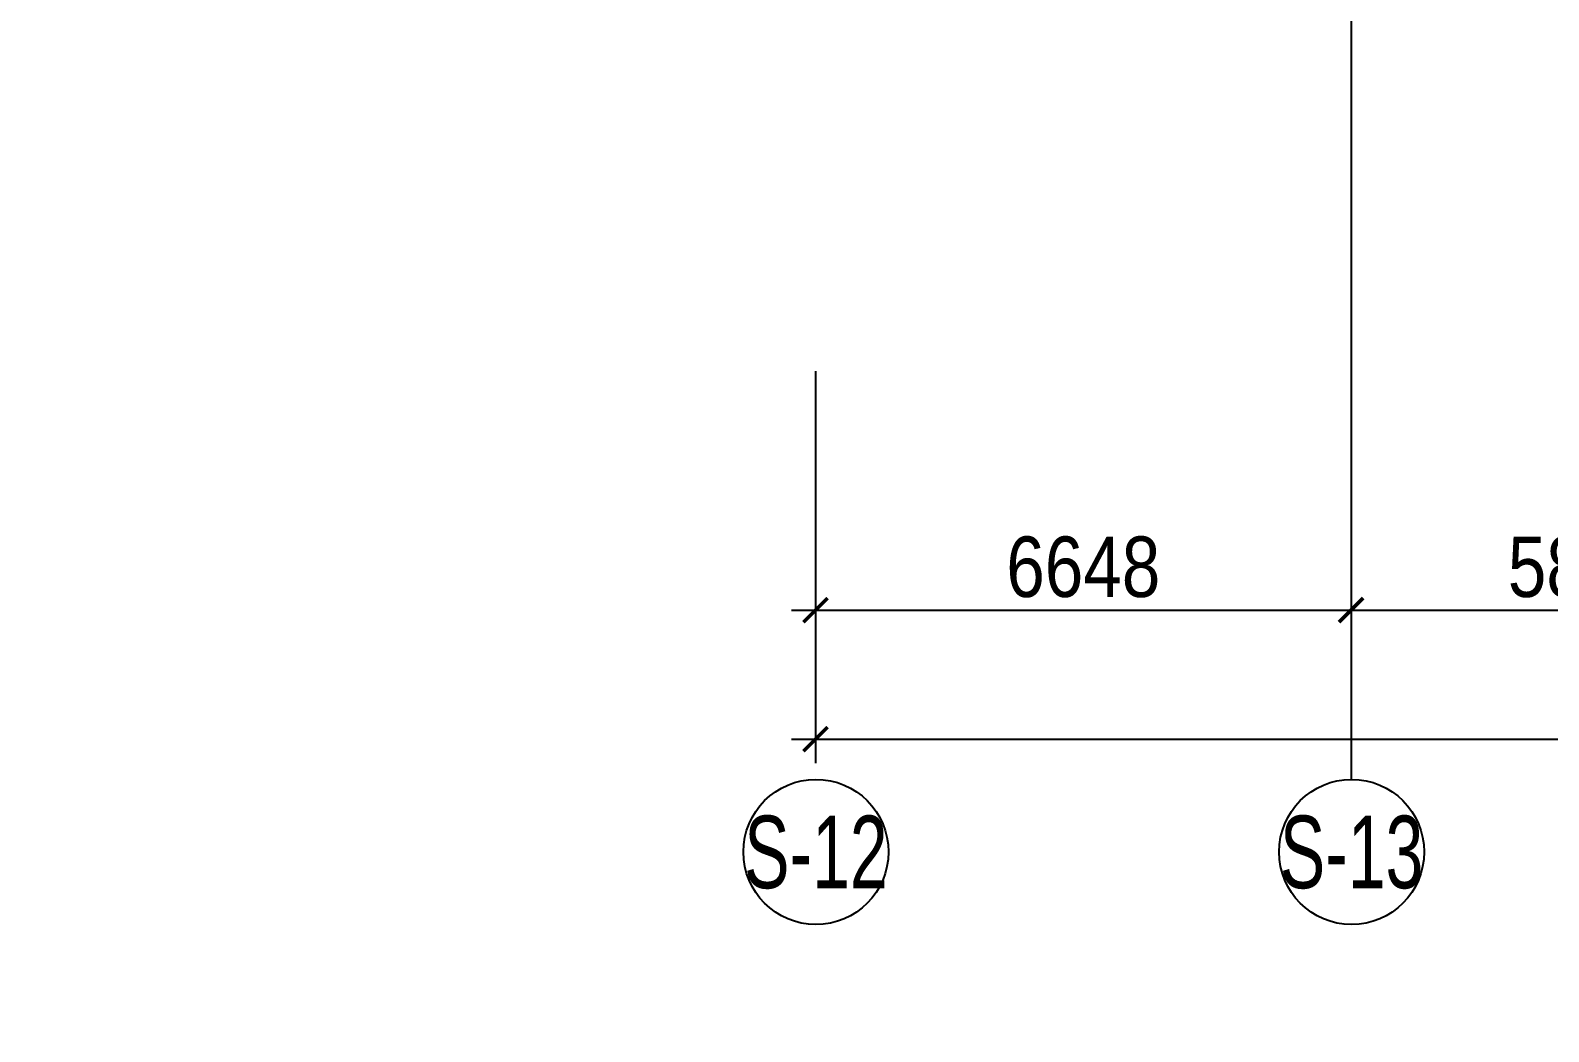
# Model space of a CAD drawing. Header units: millimetres. Extents: x -361699137 to 361252145, y -356478932 to 356523199.
# Drawn here: x -61914 to -43073, y -7588 to 4832 of the extents above; entities that cross this region are included whole.
import ezdxf
from ezdxf.enums import TextEntityAlignment as Align

# ---------------------------------------------------------------- set-up
doc = ezdxf.new("R2010")
doc.units = ezdxf.units.MM
doc.header["$LTSCALE"] = 100
doc.header["$MEASUREMENT"] = 0
for name, color, linetype in [('A-ANNO-ROOM', 50, 'Continuous'), ('AUDIT_I_220807103235-17', 50, 'Continuous'), ('KC', 5, 'Continuous'), ('Xref_ST_MBDV Cot vach 30.7.2022|Xref_ST_MBDV Cot vach 30.7.2022|Xref_ST_MBDV Cot vach 30.7.2022|Xref_ST_MBDV Cot vach 30.7.2022|A-GRID-SYM', 50, 'Continuous')]:
    doc.layers.add(name, color=color, linetype=linetype)
doc.layers.add('dien tich thong thuy', color=3, linetype='Continuous', plot=False)
doc.styles.add('220126_HDN_HBA typical plan$0$211210_HDN_HBA_TYPICAL PLAN CORE OPT 1$0$HBA-Text', font='GOTHIC.TTF')
doc.styles.add('Arial Narrow', font='ARIALN.TTF')
doc.styles.add('HBA-Text', font='GOTHIC.TTF')
doc.dimstyles.new('CCU_1-300', dxfattribs={"dimscale": 300, "dimtxt": 2.5, "dimasz": 1, "dimexe": 1, "dimexo": 2, "dimgap": 0.5, "dimtad": 1, "dimdec": 0, "dimdsep": 46, "dimtxsty": 'Arial Narrow', "dimblk": 'ARCHTICK', "dimcen": -1, "dimdle": 1, "dimclrd": 256, "dimclre": 256, "dimclrt": 3, "dimadec": 0, "dimazin": 2, "dimtfac": 0.1, "dimtdec": 0, "dimtix": 1, "dimtmove": 2, "dimatfit": 1, "dimfxl": 1, "dimtvp": 0.833333, "dimtolj": 1, "dimtzin": 12, "dimarcsym": 0})

# ---------------------------------------------------------------- blocks, each defined once
blk = doc.blocks.new('A$C1AAC5519')
at = {"layer": 'A-ANNO-ROOM', "insert": (773, 1217), "char_height": 600, "attachment_point": 2, "rotation": 50.4488, "style": '220126_HDN_HBA typical plan$0$211210_HDN_HBA_TYPICAL PLAN CORE OPT 1$0$HBA-Text'}
blk.add_mtext_dynamic_manual_height_columns('S.B1.', width=722857412.87, gutter_width=9766, heights=[0], dxfattribs=at)
blk = doc.blocks.new('A$C418F5BC8')
at = {"layer": 'A-ANNO-ROOM', "insert": (648, 1091), "char_height": 600, "attachment_point": 2, "rotation": 50.4488, "style": '220126_HDN_HBA typical plan$0$211210_HDN_HBA_TYPICAL PLAN CORE OPT 1$0$HBA-Text'}
blk.add_mtext_dynamic_manual_height_columns('SL-S', width=722857412.87, gutter_width=9766, heights=[0], dxfattribs=at)
blk = doc.blocks.new('A$C2A6C5140')
at = {"layer": 'A-ANNO-ROOM', "insert": (731, 1190, 0), "char_height": 600, "attachment_point": 2, "rotation": 50.4488, "style": '220126_HDN_HBA typical plan$0$211210_HDN_HBA_TYPICAL PLAN CORE OPT 1$0$HBA-Text'}
blk.add_mtext_dynamic_manual_height_columns('2-BR', width=722857412.87, gutter_width=9766, heights=[0], dxfattribs=at)
blk = doc.blocks.new('A$C5388591E')
at = {"layer": 'A-ANNO-ROOM', "insert": (894, 842, 0), "char_height": 600, "attachment_point": 2, "rotation": 1.4065, "style": '220126_HDN_HBA typical plan$0$211210_HDN_HBA_TYPICAL PLAN CORE OPT 1$0$HBA-Text'}
blk.add_mtext_dynamic_manual_height_columns('3-BR', width=722857412.87, gutter_width=9766, heights=[0], dxfattribs=at)
blk = doc.blocks.new('A$C21AF0CCA')
at = {"layer": 'A-ANNO-ROOM', "insert": (1198, 815), "char_height": 600, "attachment_point": 2, "rotation": 0.1054, "style": '220126_HDN_HBA typical plan$0$211210_HDN_HBA_TYPICAL PLAN CORE OPT 1$0$HBA-Text'}
blk.add_mtext_dynamic_manual_height_columns('S.B1P.', width=722857412.87, gutter_width=9766, heights=[0], dxfattribs=at)
blk = doc.blocks.new('_ARCHTICK')
at = {"color": 0, "linetype": 'ByBlock', "const_width": 0.15}
blk.add_lwpolyline([(-0.5, -0.5), (0.5, 0.5)], dxfattribs=at)
blk = doc.blocks.new('*D480')
at = {"layer": 'Defpoints', "color": 0, "transparency": 16777216}
for p in [(90032, -38430), (135879, -38430), (135879, -43593)]:
    blk.add_point(p, dxfattribs=at)
at = {"layer": 'KC', "lineweight": -2, "transparency": 16777216}
for p, q in [((90032, -39030), (90032, -43893)), ((135879, -39030), (135879, -43893)), ((89732, -43593), (136179, -43593))]:
    blk.add_line(p, q, dxfattribs=at)
at = {"layer": 'KC', "lineweight": -2, "transparency": 16777216, "xscale": 300, "yscale": 300, "zscale": 300, "rotation": 180}
blk.add_blockref('_ARCHTICK', (90032, -43593), dxfattribs=at)
at = {"layer": 'KC', "lineweight": -2, "transparency": 16777216, "xscale": 300, "yscale": 300, "zscale": 300}
blk.add_blockref('_ARCHTICK', (135879, -43593), dxfattribs=at)
at = {"layer": 'KC', "color": 3, "transparency": 16777216, "insert": (112955, -43061), "char_height": 750, "attachment_point": 5, "style": 'Arial Narrow'}
blk.add_mtext('\\A1;45848', dxfattribs=at)
blk = doc.blocks.new('*D482')
at = {"layer": 'Defpoints', "color": 0, "transparency": 16777216}
for p in [(90032, -38430), (96679, -38430, 0), (96679, -41993)]:
    blk.add_point(p, dxfattribs=at)
at = {"layer": 'KC', "lineweight": -2, "transparency": 16777216}
for p, q in [((90032, -39030), (90032, -42293)), ((96679, -39030), (96679, -42293)), ((89732, -41993), (96979, -41993))]:
    blk.add_line(p, q, dxfattribs=at)
at = {"layer": 'KC', "lineweight": -2, "transparency": 16777216, "xscale": 300, "yscale": 300, "zscale": 300, "rotation": 180}
blk.add_blockref('_ARCHTICK', (90032, -41993), dxfattribs=at)
at = {"layer": 'KC', "lineweight": -2, "transparency": 16777216, "xscale": 300, "yscale": 300, "zscale": 300}
blk.add_blockref('_ARCHTICK', (96679, -41993), dxfattribs=at)
at = {"layer": 'KC', "color": 3, "transparency": 16777216, "insert": (93355, -41461), "char_height": 750, "attachment_point": 5, "style": 'Arial Narrow'}
blk.add_mtext('\\A1;6648', dxfattribs=at)
blk = doc.blocks.new('*D507')
at = {"layer": 'Defpoints', "color": 0, "transparency": 16777216}
for p in [(96679, -38430, 0), (102479, -38430), (102479, -41993)]:
    blk.add_point(p, dxfattribs=at)
at = {"layer": 'KC', "lineweight": -2, "transparency": 16777216}
for p, q in [((96679, -39030), (96679, -42293)), ((102479, -39030), (102479, -42293)), ((96379, -41993), (102779, -41993))]:
    blk.add_line(p, q, dxfattribs=at)
at = {"layer": 'KC', "lineweight": -2, "transparency": 16777216, "xscale": 300, "yscale": 300, "zscale": 300, "rotation": 180}
blk.add_blockref('_ARCHTICK', (96679, -41993), dxfattribs=at)
at = {"layer": 'KC', "lineweight": -2, "transparency": 16777216, "xscale": 300, "yscale": 300, "zscale": 300}
blk.add_blockref('_ARCHTICK', (102479, -41993), dxfattribs=at)
at = {"layer": 'KC', "color": 3, "transparency": 16777216, "insert": (99579, -41461), "char_height": 750, "attachment_point": 5, "style": 'Arial Narrow'}
blk.add_mtext('\\A1;5800', dxfattribs=at)
blk = doc.blocks.new('GRID-SYM-flat-73')
at = {"layer": 'Xref_ST_MBDV Cot vach 30.7.2022|Xref_ST_MBDV Cot vach 30.7.2022|Xref_ST_MBDV Cot vach 30.7.2022|Xref_ST_MBDV Cot vach 30.7.2022|A-GRID-SYM'}
blk.add_circle((0, 0, 0), 900, dxfattribs=at)
at = {"layer": 'Xref_ST_MBDV Cot vach 30.7.2022|Xref_ST_MBDV Cot vach 30.7.2022|Xref_ST_MBDV Cot vach 30.7.2022|Xref_ST_MBDV Cot vach 30.7.2022|A-GRID-SYM', "style": 'HBA-Text'}
blk.add_attdef('GRID', text='', height=900, rotation=359.6303, dxfattribs=at).set_placement((0, 0, 0), align=Align.MIDDLE_CENTER)
blk = doc.blocks.new('A$C0e39c971')
at = {"layer": 'KC', "ltscale": 2000}
blk.add_line((6283.2, -31146.9), (6283.2, -65509.7), dxfattribs=at)
at = {"layer": 'KC'}
ref = blk.add_blockref('GRID-SYM-flat-73', (-359.5, -66409.7, 0), dxfattribs=dict(at, rotation=0.325197994598278))
ref.add_attrib('GRID', 'S-12', dxfattribs={"layer": 'AUDIT_I_220807103235-17', "height": 900, "style": 'HBA-Text', "width": 0.7}).set_placement((-359.5, -66409.7, 0), align=Align.MIDDLE_CENTER)
ref = blk.add_blockref('GRID-SYM-flat-73', (6288.3, -66409.7, 0), dxfattribs=dict(at, rotation=0.325197994598278))
ref.add_attrib('GRID', 'S-13', dxfattribs={"layer": 'AUDIT_I_220807103235-17', "height": 900, "style": 'HBA-Text', "width": 0.7}).set_placement((6288.3, -66409.7, 0), align=Align.MIDDLE_CENTER)
for base, p1, p2, picture, middle in [((45483.2, -65009.7), (-364.6, -59846.5), (45483.2, -59846.5), '*D480', (22559.3, -64476.8)), ((6283.2, -63409.7), (-364.6, -59846.5), (6283.2, -59846.5, 0), '*D482', (2959.3, -62876.8)), ((12083.2, -63409.7), (6283.2, -59846.5, 0), (12083.2, -59846.5), '*D507', (9183.2, -62876.8))]:
    dim = blk.add_linear_dim(base=base, p1=p1, p2=p2, dimstyle='CCU_1-300', dxfattribs=at)
    dim.commit()
    dim.dimension.update_dxf_attribs({"geometry": picture, "text_midpoint": middle, "insert": (-90396.2, -21416.3)})

msp = doc.modelspace()

# ---------------------------------------------------------------- block references
at = {"layer": 'A-ANNO-ROOM'}
for p in [(-259643.7, 30107.5, 0), (-265285.3, 28918.9, 0), (-245554.4, 25356.8, 0), (-227992.2, 24030.2, 0), (-256709.5, 21832.9, 0), (-262170.1, 20336.7, 0), (-227340, 20267.8, 0), (-224467.8, 15310.1, 0)]:
    msp.add_blockref('A$C21AF0CCA', p, dxfattribs=at)
at = {"layer": 'dien tich thong thuy'}
for name, p, rotation in [('A$C2A6C5140', (-231902.2, 41866.7, 0), 310.9576437198666), ('A$C2A6C5140', (-223136.1, 38294.9, 0), 310.9576437198666), ('A$C2A6C5140', (-179022.3, 13510.4, 0), 310.9576437198666), ('A$C2A6C5140', (-199561.1, 2743, 0), 310.9576437198666), ('A$C2A6C5140', (-176749.4, 2773.7, 0), 310.9576437198666), ('A$C2A6C5140', (-192735.1, 2545.1, 0), 310.9576437198666), ('A$C418F5BC8', (-243956.4, 39603.9, 0), 309.6632197063607), ('A$C418F5BC8', (-248126.4, 37597.1, 0), 309.6632197063607), ('A$C418F5BC8', (-251890.4, 36548.6, 0), 309.6632197063607), ('A$C418F5BC8', (-255839.4, 34945, 0), 309.6632197063607), ('A$C1AAC5519', (-240877.1, 28052.6, 0), 309.6566028083925), ('A$C1AAC5519', (-219521.6, 27682.2, 0), 309.6566028083925), ('A$C1AAC5519', (-217651.9, 24628, 0), 309.6566028083925), ('A$C1AAC5519', (-267764, 19262.7, 0), 309.6566028083925), ('A$C418F5BC8', (-223053.1, 10712.7, 0), 309.6632197063607), ('A$C1AAC5519', (-213503.8, 3324.6, -0.3), 309.6566028083925), ('A$C1AAC5519', (-207798.7, 3064.6, 0), 309.6566028083925), ('A$C1AAC5519', (-184128.2, 2786.5, 0), 309.6566028083925)]:
    msp.add_blockref(name, p, dxfattribs=dict(at, rotation=rotation))
for p in [(-273086, 28673.9, 0), (-220441.7, 3035.2, 0)]:
    msp.add_blockref('A$C5388591E', p, dxfattribs=at)
at = {"layer": 'KC'}
msp.add_blockref('A$C0e39c971', (-51806.2, 61050.6), dxfattribs=at)

doc.saveas('drawing.dxf')
